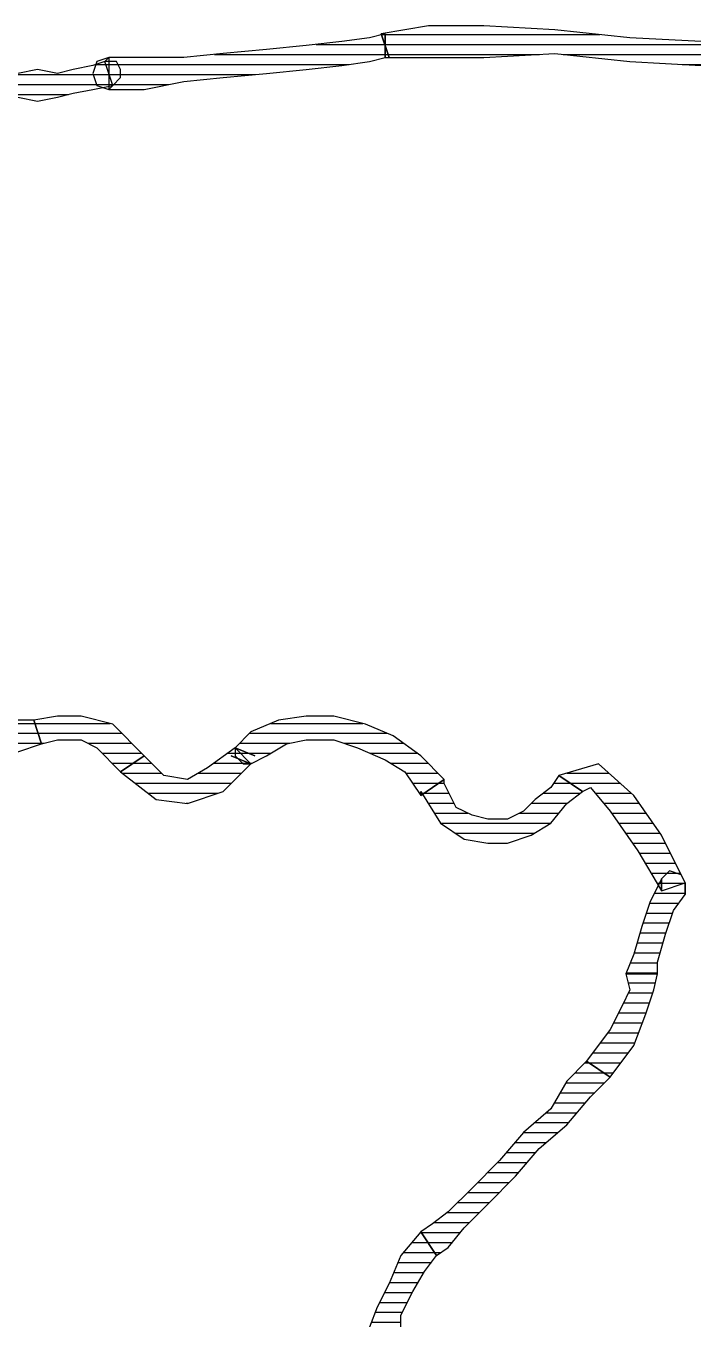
# Model space of a CAD drawing. Header units: millimetres. Extents: x 33350 to 35310, y -217097 to -211540.
# Drawn here: x 34448.57 to 34456.93, y -213965.12 to -213948.92 of the extents above; entities that cross this region are included whole.
import ezdxf

# ---------------------------------------------------------------- set-up
doc = ezdxf.new("R2010")
doc.units = ezdxf.units.MM
doc.header["$LTSCALE"] = 60
doc.header["$MEASUREMENT"] = 0
pattern_1 = [(360, (-5108.51305, -673.59423), (1e-16, 0.125), [25])]

# ---------------------------------------------------------------- blocks, each defined once
blk = doc.blocks.new('by')
at = {"ltscale": 30}
h = blk.add_hatch(dxfattribs=at)
h.set_pattern_fill('DC_LINES', color=256, scale=0.1, style=0)
h.set_pattern_definition(pattern_1)
edge = h.paths.add_edge_path(flags=0)
edge.add_line((6399.023, 2211.196), (6398.775, 2211.494))
edge.add_line((6398.775, 2211.494), (6398.627, 2211.842))
edge.add_line((6398.627, 2211.842), (6398.478, 2212.14))
edge.add_line((6398.478, 2212.14), (6398.38, 2212.388))
edge.add_line((6398.38, 2212.388), (6398.775, 2212.388))
edge.add_line((6398.775, 2212.388), (6398.775, 2212.239))
edge.add_line((6398.775, 2212.239), (6398.924, 2211.941))
edge.add_line((6398.924, 2211.941), (6399.072, 2211.693))
edge.add_line((6399.072, 2211.693), (6399.22, 2211.494))
h = blk.add_hatch(dxfattribs=at)
h.set_pattern_fill('DC_LINES', color=256, scale=0.1, style=0)
h.set_pattern_definition(pattern_1)
edge = h.paths.add_edge_path(flags=0)
edge.add_line((6401.1, 2209.06), (6400.853, 2209.308))
edge.add_line((6400.853, 2209.308), (6400.655, 2209.656))
edge.add_line((6400.655, 2209.656), (6400.309, 2209.954))
edge.add_line((6400.309, 2209.954), (6400.012, 2210.302))
edge.add_line((6400.012, 2210.302), (6399.666, 2210.649))
edge.add_line((6399.666, 2210.649), (6399.369, 2210.947))
edge.add_line((6399.369, 2210.947), (6399.171, 2211.096))
edge.add_line((6399.171, 2211.096), (6399.023, 2211.196))
edge.add_line((6399.023, 2211.196), (6399.22, 2211.494))
edge.add_line((6399.22, 2211.494), (6399.369, 2211.394))
edge.add_line((6399.369, 2211.394), (6399.567, 2211.146))
edge.add_line((6399.567, 2211.146), (6399.864, 2210.848))
edge.add_line((6399.864, 2210.848), (6400.21, 2210.5))
edge.add_line((6400.21, 2210.5), (6400.507, 2210.153))
edge.add_line((6400.507, 2210.153), (6400.853, 2209.855))
edge.add_line((6400.853, 2209.855), (6401.15, 2209.507))
edge.add_line((6401.15, 2209.507), (6401.397, 2209.259))
h = blk.add_hatch(dxfattribs=at)
h.set_pattern_fill('DC_LINES', color=256, scale=0.1, style=0)
h.set_pattern_definition(pattern_1)
edge = h.paths.add_edge_path(flags=0)
edge.add_line((6401.595, 2207.967), (6401.645, 2208.166))
edge.add_line((6401.645, 2208.166), (6401.546, 2208.364))
edge.add_line((6401.546, 2208.364), (6401.397, 2208.662))
edge.add_line((6401.397, 2208.662), (6401.1, 2209.06))
edge.add_line((6401.1, 2209.06), (6401.397, 2209.259))
edge.add_line((6401.397, 2209.259), (6401.694, 2208.861))
edge.add_line((6401.694, 2208.861), (6401.843, 2208.464))
edge.add_line((6401.843, 2208.464), (6401.942, 2208.166))
edge.add_line((6401.942, 2208.166), (6401.991, 2207.967))
h = blk.add_hatch(dxfattribs=at)
h.set_pattern_fill('DC_LINES', color=256, scale=0.1, style=0)
h.set_pattern_definition(pattern_1)
edge = h.paths.add_edge_path(flags=0)
edge.add_line((6402.041, 2206.924), (6402.041, 2206.775))
edge.add_line((6402.041, 2206.775), (6401.892, 2207.073))
edge.add_line((6401.892, 2207.073), (6401.794, 2207.371))
edge.add_line((6401.794, 2207.371), (6401.694, 2207.719))
edge.add_line((6401.694, 2207.719), (6401.595, 2207.967))
edge.add_line((6401.595, 2207.967), (6401.991, 2207.967))
edge.add_line((6401.991, 2207.967), (6401.991, 2207.818))
edge.add_line((6401.991, 2207.818), (6402.091, 2207.47))
edge.add_line((6402.091, 2207.47), (6402.189, 2207.172))
edge.add_line((6402.189, 2207.172), (6402.338, 2206.973))
edge.add_line((6402.338, 2206.973), (6402.338, 2206.824))
edge.add_line((6402.338, 2206.824), (6402.338, 2206.973))
edge.add_line((6402.338, 2206.973), (6402.338, 2206.824))
edge.add_line((6402.338, 2206.824), (6402.288, 2206.725))
edge.add_line((6402.288, 2206.725), (6402.139, 2206.675))
edge.add_line((6402.139, 2206.675), (6402.041, 2206.775))
h = blk.add_hatch(dxfattribs=at)
h.set_pattern_fill('DC_LINES', color=256, scale=0.1, style=0)
h.set_pattern_definition(pattern_1)
edge = h.paths.add_edge_path(flags=0)
edge.add_line((6402.041, 2206.924), (6402.041, 2206.775))
edge.add_line((6402.041, 2206.775), (6401.892, 2207.073))
edge.add_line((6401.892, 2207.073), (6401.794, 2207.371))
edge.add_line((6401.794, 2207.371), (6401.694, 2207.719))
edge.add_line((6401.694, 2207.719), (6401.595, 2207.967))
edge.add_line((6401.595, 2207.967), (6401.991, 2207.967))
edge.add_line((6401.991, 2207.967), (6401.991, 2207.818))
edge.add_line((6401.991, 2207.818), (6402.091, 2207.47))
edge.add_line((6402.091, 2207.47), (6402.189, 2207.172))
edge.add_line((6402.189, 2207.172), (6402.338, 2206.973))
edge.add_line((6402.338, 2206.973), (6402.338, 2206.824))
edge.add_line((6402.338, 2206.824), (6402.338, 2206.973))
edge.add_line((6402.338, 2206.973), (6402.338, 2206.824))
edge.add_line((6402.338, 2206.824), (6402.288, 2206.725))
edge.add_line((6402.288, 2206.725), (6402.139, 2206.675))
edge.add_line((6402.139, 2206.675), (6402.041, 2206.775))
h = blk.add_hatch(dxfattribs=at)
h.set_pattern_fill('DC_LINES', color=256, scale=0.1, style=0)
h.set_pattern_definition(pattern_1)
edge = h.paths.add_edge_path(flags=0)
edge.add_line((6401.051, 2205.682), (6401.15, 2205.632))
edge.add_line((6401.15, 2205.632), (6401.397, 2205.93))
edge.add_line((6401.397, 2205.93), (6401.744, 2206.427))
edge.add_line((6401.744, 2206.427), (6402.041, 2206.924))
edge.add_line((6402.041, 2206.924), (6402.338, 2206.824))
edge.add_line((6402.338, 2206.824), (6402.041, 2206.228))
edge.add_line((6402.041, 2206.228), (6401.694, 2205.732))
edge.add_line((6401.694, 2205.732), (6401.249, 2205.334))
edge.add_line((6401.249, 2205.334), (6400.755, 2205.483))
h = blk.add_hatch(dxfattribs=at)
h.set_pattern_fill('DC_LINES', color=256, scale=0.1, style=0)
h.set_pattern_definition(pattern_1)
edge = h.paths.add_edge_path(flags=0)
edge.add_line((6401.051, 2205.682), (6401.15, 2205.632))
edge.add_line((6401.15, 2205.632), (6401.397, 2205.93))
edge.add_line((6401.397, 2205.93), (6401.744, 2206.427))
edge.add_line((6401.744, 2206.427), (6402.041, 2206.924))
edge.add_line((6402.041, 2206.924), (6402.338, 2206.824))
edge.add_line((6402.338, 2206.824), (6402.041, 2206.228))
edge.add_line((6402.041, 2206.228), (6401.694, 2205.732))
edge.add_line((6401.694, 2205.732), (6401.249, 2205.334))
edge.add_line((6401.249, 2205.334), (6400.755, 2205.483))
h = blk.add_hatch(dxfattribs=at)
h.set_pattern_fill('DC_LINES', color=256, scale=0.1, style=0)
h.set_pattern_definition(pattern_1)
edge = h.paths.add_edge_path(flags=0)
edge.add_line((6399.023, 2205.732), (6399.023, 2205.682))
edge.add_line((6399.023, 2205.682), (6399.27, 2206.079))
edge.add_line((6399.27, 2206.079), (6399.567, 2206.278))
edge.add_line((6399.567, 2206.278), (6399.864, 2206.328))
edge.add_line((6399.864, 2206.328), (6400.111, 2206.328))
edge.add_line((6400.111, 2206.328), (6400.408, 2206.228))
edge.add_line((6400.408, 2206.228), (6400.655, 2206.079))
edge.add_line((6400.655, 2206.079), (6400.853, 2205.831))
edge.add_line((6400.853, 2205.831), (6401.051, 2205.682))
edge.add_line((6401.051, 2205.682), (6400.755, 2205.483))
edge.add_line((6400.755, 2205.483), (6400.655, 2205.632))
edge.add_line((6400.655, 2205.632), (6400.458, 2205.781))
edge.add_line((6400.458, 2205.781), (6400.309, 2205.93))
edge.add_line((6400.309, 2205.93), (6400.111, 2206.03))
edge.add_line((6400.111, 2206.03), (6399.864, 2206.03))
edge.add_line((6399.864, 2206.03), (6399.666, 2205.98))
edge.add_line((6399.666, 2205.98), (6399.468, 2205.881))
edge.add_line((6399.468, 2205.881), (6399.319, 2205.583))
edge.add_line((6399.319, 2205.583), (6399.319, 2205.533))
h = blk.add_hatch(dxfattribs=at)
h.set_pattern_fill('DC_LINES', color=256, scale=0.1, style=0)
h.set_pattern_definition(pattern_1)
edge = h.paths.add_edge_path(flags=0)
edge.add_line((6399.023, 2205.732), (6399.023, 2205.682))
edge.add_line((6399.023, 2205.682), (6399.27, 2206.079))
edge.add_line((6399.27, 2206.079), (6399.567, 2206.278))
edge.add_line((6399.567, 2206.278), (6399.864, 2206.328))
edge.add_line((6399.864, 2206.328), (6400.111, 2206.328))
edge.add_line((6400.111, 2206.328), (6400.408, 2206.228))
edge.add_line((6400.408, 2206.228), (6400.655, 2206.079))
edge.add_line((6400.655, 2206.079), (6400.853, 2205.831))
edge.add_line((6400.853, 2205.831), (6401.051, 2205.682))
edge.add_line((6401.051, 2205.682), (6400.755, 2205.483))
edge.add_line((6400.755, 2205.483), (6400.655, 2205.632))
edge.add_line((6400.655, 2205.632), (6400.458, 2205.781))
edge.add_line((6400.458, 2205.781), (6400.309, 2205.93))
edge.add_line((6400.309, 2205.93), (6400.111, 2206.03))
edge.add_line((6400.111, 2206.03), (6399.864, 2206.03))
edge.add_line((6399.864, 2206.03), (6399.666, 2205.98))
edge.add_line((6399.666, 2205.98), (6399.468, 2205.881))
edge.add_line((6399.468, 2205.881), (6399.319, 2205.583))
edge.add_line((6399.319, 2205.583), (6399.319, 2205.533))
h = blk.add_hatch(dxfattribs=at)
h.set_pattern_fill('DC_LINES', color=256, scale=0.1, style=0)
h.set_pattern_definition(pattern_1)
edge = h.paths.add_edge_path(flags=0)
edge.add_line((6395.262, 2205.434), (6395.708, 2205.781))
edge.add_line((6395.708, 2205.781), (6396.103, 2205.831))
edge.add_line((6396.103, 2205.831), (6396.549, 2205.682))
edge.add_line((6396.549, 2205.682), (6396.895, 2205.334))
edge.add_line((6396.895, 2205.334), (6396.697, 2205.136))
edge.add_line((6396.697, 2205.136), (6396.351, 2205.384))
edge.add_line((6396.351, 2205.384), (6396.103, 2205.533))
edge.add_line((6396.103, 2205.533), (6395.806, 2205.483))
edge.add_line((6395.806, 2205.483), (6395.559, 2205.235))
h = blk.add_hatch(dxfattribs=at)
h.set_pattern_fill('DC_LINES', color=256, scale=0.1, style=0)
h.set_pattern_definition(pattern_1)
edge = h.paths.add_edge_path(flags=0)
edge.add_line((6396.648, 2205.235), (6396.895, 2205.334))
edge.add_line((6396.895, 2205.334), (6397.093, 2205.235))
edge.add_line((6397.093, 2205.235), (6397.341, 2205.086))
edge.add_line((6397.341, 2205.086), (6397.588, 2205.036))
edge.add_line((6397.588, 2205.036), (6397.934, 2205.036))
edge.add_line((6397.934, 2205.036), (6398.231, 2205.136))
edge.add_line((6398.231, 2205.136), (6398.578, 2205.285))
edge.add_line((6398.578, 2205.285), (6398.825, 2205.434))
edge.add_line((6398.825, 2205.434), (6399.023, 2205.732))
edge.add_line((6399.023, 2205.732), (6399.319, 2205.533))
edge.add_line((6399.319, 2205.533), (6399.023, 2205.235))
edge.add_line((6399.023, 2205.235), (6398.676, 2204.986))
edge.add_line((6398.676, 2204.986), (6398.33, 2204.837))
edge.add_line((6398.33, 2204.837), (6397.934, 2204.738))
edge.add_line((6397.934, 2204.738), (6397.588, 2204.738))
edge.add_line((6397.588, 2204.738), (6397.242, 2204.788))
edge.add_line((6397.242, 2204.788), (6396.895, 2204.937))
edge.add_line((6396.895, 2204.937), (6396.697, 2205.136))
edge.add_line((6396.697, 2205.136), (6396.945, 2205.235))
edge.add_line((6396.945, 2205.235), (6396.697, 2205.136))
edge.add_line((6396.697, 2205.136), (6396.697, 2205.235))
edge.add_line((6396.697, 2205.235), (6396.747, 2205.285))
edge.add_line((6396.747, 2205.285), (6396.797, 2205.334))
edge.add_line((6396.797, 2205.334), (6396.895, 2205.334))
h = blk.add_hatch(dxfattribs=at)
h.set_pattern_fill('DC_LINES', color=256, scale=0.1, style=0)
h.set_pattern_definition(pattern_1)
edge = h.paths.add_edge_path(flags=0)
edge.add_line((6396.895, 2205.334), (6397.093, 2205.235))
edge.add_line((6397.093, 2205.235), (6397.341, 2205.086))
edge.add_line((6397.341, 2205.086), (6397.588, 2205.036))
edge.add_line((6397.588, 2205.036), (6397.934, 2205.036))
edge.add_line((6397.934, 2205.036), (6398.231, 2205.136))
edge.add_line((6398.231, 2205.136), (6398.578, 2205.285))
edge.add_line((6398.578, 2205.285), (6398.825, 2205.434))
edge.add_line((6398.825, 2205.434), (6399.023, 2205.732))
edge.add_line((6399.023, 2205.732), (6399.319, 2205.533))
edge.add_line((6399.319, 2205.533), (6399.023, 2205.235))
edge.add_line((6399.023, 2205.235), (6398.676, 2204.986))
edge.add_line((6398.676, 2204.986), (6398.33, 2204.837))
edge.add_line((6398.33, 2204.837), (6397.934, 2204.738))
edge.add_line((6397.934, 2204.738), (6397.588, 2204.738))
edge.add_line((6397.588, 2204.738), (6397.242, 2204.788))
edge.add_line((6397.242, 2204.788), (6396.895, 2204.937))
edge.add_line((6396.895, 2204.937), (6396.697, 2205.136))
h = blk.add_hatch(dxfattribs=at)
h.set_pattern_fill('DC_LINES', color=256, scale=0.1, style=0)
h.set_pattern_definition(pattern_1)
edge = h.paths.add_edge_path(flags=0)
edge.add_line((6394.273, 2205.086), (6394.471, 2205.036))
edge.add_line((6394.471, 2205.036), (6394.767, 2205.036))
edge.add_line((6394.767, 2205.036), (6394.966, 2205.136))
edge.add_line((6394.966, 2205.136), (6395.262, 2205.434))
edge.add_line((6395.262, 2205.434), (6395.559, 2205.235))
edge.add_line((6395.559, 2205.235), (6395.164, 2204.837))
edge.add_line((6395.164, 2204.837), (6394.767, 2204.738))
edge.add_line((6394.767, 2204.738), (6394.471, 2204.738))
edge.add_line((6394.471, 2204.738), (6394.175, 2204.788))
h = blk.add_hatch(dxfattribs=at)
h.set_pattern_fill('DC_LINES', color=256, scale=0.1, style=0)
h.set_pattern_definition(pattern_1)
edge = h.paths.add_edge_path(flags=0)
edge.add_line((6392.789, 2204.887), (6393.234, 2204.986))
edge.add_line((6393.234, 2204.986), (6393.63, 2205.086))
edge.add_line((6393.63, 2205.086), (6393.976, 2205.185))
edge.add_line((6393.976, 2205.185), (6394.273, 2205.086))
edge.add_line((6394.273, 2205.086), (6394.175, 2204.788))
edge.add_line((6394.175, 2204.788), (6393.976, 2204.788))
edge.add_line((6393.976, 2204.788), (6393.63, 2204.788))
edge.add_line((6393.63, 2204.788), (6393.234, 2204.688))
edge.add_line((6393.234, 2204.688), (6392.887, 2204.589))
h = blk.add_hatch(dxfattribs=at)
h.set_pattern_fill('DC_LINES', color=256, scale=0.1, style=0)
h.set_pattern_definition(pattern_1)
edge = h.paths.add_edge_path(flags=0)
edge.add_line((6393.531, 2196.641), (6393.284, 2196.79))
edge.add_line((6393.284, 2196.79), (6393.481, 2196.89))
edge.add_line((6393.481, 2196.89), (6393.729, 2196.939))
edge.add_line((6393.729, 2196.939), (6393.976, 2196.989))
edge.add_line((6393.976, 2196.989), (6394.223, 2197.039))
edge.add_line((6394.223, 2197.039), (6394.471, 2196.989))
edge.add_line((6394.471, 2196.989), (6394.669, 2196.939))
edge.add_line((6394.669, 2196.939), (6394.916, 2196.89))
edge.add_line((6394.916, 2196.89), (6395.164, 2196.84))
edge.add_line((6395.164, 2196.84), (6395.064, 2196.542))
edge.add_line((6395.064, 2196.542), (6394.916, 2196.592))
edge.add_line((6394.916, 2196.592), (6394.669, 2196.641))
edge.add_line((6394.669, 2196.641), (6394.471, 2196.691))
edge.add_line((6394.471, 2196.691), (6394.223, 2196.641))
edge.add_line((6394.223, 2196.641), (6393.976, 2196.691))
edge.add_line((6393.976, 2196.691), (6393.729, 2196.641))
edge.add_line((6393.729, 2196.641), (6393.581, 2196.592))
edge.add_line((6393.581, 2196.592), (6393.383, 2196.492))
edge.add_line((6393.383, 2196.492), (6393.135, 2196.641))
edge.add_line((6393.135, 2196.641), (6393.383, 2196.492))
edge.add_line((6393.383, 2196.492), (6393.234, 2196.492))
edge.add_line((6393.234, 2196.492), (6393.184, 2196.592))
edge.add_line((6393.184, 2196.592), (6393.184, 2196.691))
edge.add_line((6393.184, 2196.691), (6393.284, 2196.79))
h = blk.add_hatch(dxfattribs=at)
h.set_pattern_fill('DC_LINES', color=256, scale=0.1, style=0)
h.set_pattern_definition(pattern_1)
edge = h.paths.add_edge_path(flags=0)
edge.add_line((6395.114, 2196.492), (6395.064, 2196.542))
edge.add_line((6395.064, 2196.542), (6394.916, 2196.592))
edge.add_line((6394.916, 2196.592), (6394.669, 2196.641))
edge.add_line((6394.669, 2196.641), (6394.471, 2196.691))
edge.add_line((6394.471, 2196.691), (6394.223, 2196.641))
edge.add_line((6394.223, 2196.641), (6393.976, 2196.691))
edge.add_line((6393.976, 2196.691), (6393.729, 2196.641))
edge.add_line((6393.729, 2196.641), (6393.581, 2196.592))
edge.add_line((6393.581, 2196.592), (6393.383, 2196.492))
edge.add_line((6393.383, 2196.492), (6393.284, 2196.79))
edge.add_line((6393.284, 2196.79), (6393.481, 2196.89))
edge.add_line((6393.481, 2196.89), (6393.729, 2196.939))
edge.add_line((6393.729, 2196.939), (6393.976, 2196.989))
edge.add_line((6393.976, 2196.989), (6394.223, 2197.039))
edge.add_line((6394.223, 2197.039), (6394.471, 2196.989))
edge.add_line((6394.471, 2196.989), (6394.669, 2196.939))
edge.add_line((6394.669, 2196.939), (6394.916, 2196.89))
edge.add_line((6394.916, 2196.89), (6395.164, 2196.84))
edge.add_line((6395.164, 2196.84), (6395.114, 2196.89))
edge.add_line((6395.114, 2196.89), (6395.164, 2196.84))
edge.add_line((6395.164, 2196.84), (6395.262, 2196.741))
edge.add_line((6395.262, 2196.741), (6395.262, 2196.641))
edge.add_line((6395.262, 2196.641), (6395.213, 2196.542))
edge.add_line((6395.213, 2196.542), (6395.064, 2196.542))
h = blk.add_hatch(dxfattribs=at)
h.set_pattern_fill('DC_LINES', color=256, scale=0.1, style=0)
h.set_pattern_definition(pattern_1)
edge = h.paths.add_edge_path(flags=0)
edge.add_line((6395.164, 2196.84), (6395.114, 2196.89))
edge.add_line((6395.114, 2196.89), (6395.559, 2196.89))
edge.add_line((6395.559, 2196.89), (6396.054, 2196.79))
edge.add_line((6396.054, 2196.79), (6396.549, 2196.741))
edge.add_line((6396.549, 2196.741), (6397.093, 2196.691))
edge.add_line((6397.093, 2196.691), (6397.588, 2196.641))
edge.add_line((6397.588, 2196.641), (6398.033, 2196.592))
edge.add_line((6398.033, 2196.592), (6398.38, 2196.542))
edge.add_line((6398.38, 2196.542), (6398.578, 2196.492))
edge.add_line((6398.578, 2196.492), (6398.578, 2196.194))
edge.add_line((6398.578, 2196.194), (6398.38, 2196.244))
edge.add_line((6398.38, 2196.244), (6398.033, 2196.293))
edge.add_line((6398.033, 2196.293), (6397.588, 2196.343))
edge.add_line((6397.588, 2196.343), (6397.093, 2196.393))
edge.add_line((6397.093, 2196.393), (6396.549, 2196.443))
edge.add_line((6396.549, 2196.443), (6396.054, 2196.492))
edge.add_line((6396.054, 2196.492), (6395.559, 2196.492))
edge.add_line((6395.559, 2196.492), (6395.114, 2196.492))
edge.add_line((6395.114, 2196.492), (6395.064, 2196.542))
edge.add_line((6395.064, 2196.542), (6395.114, 2196.492))
edge.add_line((6395.114, 2196.492), (6394.966, 2196.542))
edge.add_line((6394.966, 2196.542), (6394.916, 2196.691))
edge.add_line((6394.916, 2196.691), (6394.966, 2196.84))
edge.add_line((6394.966, 2196.84), (6395.114, 2196.89))
h = blk.add_hatch(dxfattribs=at)
h.set_pattern_fill('DC_LINES', color=256, scale=0.1, style=0)
h.set_pattern_definition(pattern_1)
edge = h.paths.add_edge_path(flags=0)
edge.add_line((6398.528, 2196.194), (6398.578, 2196.194))
edge.add_line((6398.578, 2196.194), (6398.38, 2196.244))
edge.add_line((6398.38, 2196.244), (6398.033, 2196.293))
edge.add_line((6398.033, 2196.293), (6397.588, 2196.343))
edge.add_line((6397.588, 2196.343), (6397.093, 2196.393))
edge.add_line((6397.093, 2196.393), (6396.549, 2196.443))
edge.add_line((6396.549, 2196.443), (6396.054, 2196.492))
edge.add_line((6396.054, 2196.492), (6395.559, 2196.492))
edge.add_line((6395.559, 2196.492), (6395.114, 2196.492))
edge.add_line((6395.114, 2196.492), (6395.114, 2196.89))
edge.add_line((6395.114, 2196.89), (6395.559, 2196.89))
edge.add_line((6395.559, 2196.89), (6396.054, 2196.79))
edge.add_line((6396.054, 2196.79), (6396.549, 2196.741))
edge.add_line((6396.549, 2196.741), (6397.093, 2196.691))
edge.add_line((6397.093, 2196.691), (6397.588, 2196.641))
edge.add_line((6397.588, 2196.641), (6398.033, 2196.592))
edge.add_line((6398.033, 2196.592), (6398.38, 2196.542))
edge.add_line((6398.38, 2196.542), (6398.578, 2196.492))
edge.add_line((6398.578, 2196.492), (6398.627, 2196.492))
h = blk.add_hatch(dxfattribs=at)
h.set_pattern_fill('DC_LINES', color=256, scale=0.1, style=0)
h.set_pattern_definition(pattern_1)
edge = h.paths.add_edge_path(flags=0)
edge.add_line((6398.578, 2196.492), (6398.627, 2196.492))
edge.add_line((6398.627, 2196.492), (6399.122, 2196.492))
edge.add_line((6399.122, 2196.492), (6399.814, 2196.492))
edge.add_line((6399.814, 2196.492), (6400.705, 2196.443))
edge.add_line((6400.705, 2196.443), (6401.645, 2196.542))
edge.add_line((6401.645, 2196.542), (6402.535, 2196.592))
edge.add_line((6402.535, 2196.592), (6403.277, 2196.691))
edge.add_line((6403.277, 2196.691), (6403.871, 2196.741))
edge.add_line((6403.871, 2196.741), (6404.267, 2196.691))
edge.add_line((6404.267, 2196.691), (6404.168, 2196.393))
edge.add_line((6404.168, 2196.393), (6403.871, 2196.343))
edge.add_line((6403.871, 2196.343), (6403.277, 2196.393))
edge.add_line((6403.277, 2196.393), (6402.535, 2196.293))
edge.add_line((6402.535, 2196.293), (6401.645, 2196.244))
edge.add_line((6401.645, 2196.244), (6400.705, 2196.144))
edge.add_line((6400.705, 2196.144), (6399.814, 2196.095))
edge.add_line((6399.814, 2196.095), (6399.122, 2196.095))
edge.add_line((6399.122, 2196.095), (6398.528, 2196.194))
edge.add_line((6398.528, 2196.194), (6398.578, 2196.194))
h = blk.add_hatch(dxfattribs=at)
h.set_pattern_fill('DC_LINES', color=256, scale=0.1, style=0)
h.set_pattern_definition(pattern_1)
edge = h.paths.add_edge_path(flags=0)
edge.add_line((6404.168, 2196.393), (6403.871, 2196.343))
edge.add_line((6403.871, 2196.343), (6403.277, 2196.393))
edge.add_line((6403.277, 2196.393), (6402.535, 2196.293))
edge.add_line((6402.535, 2196.293), (6401.645, 2196.244))
edge.add_line((6401.645, 2196.244), (6400.705, 2196.144))
edge.add_line((6400.705, 2196.144), (6399.814, 2196.095))
edge.add_line((6399.814, 2196.095), (6399.122, 2196.095))
edge.add_line((6399.122, 2196.095), (6398.528, 2196.194))
edge.add_line((6398.528, 2196.194), (6398.627, 2196.492))
edge.add_line((6398.627, 2196.492), (6399.122, 2196.492))
edge.add_line((6399.122, 2196.492), (6399.814, 2196.492))
edge.add_line((6399.814, 2196.492), (6400.705, 2196.443))
edge.add_line((6400.705, 2196.443), (6401.645, 2196.542))
edge.add_line((6401.645, 2196.542), (6402.535, 2196.592))
edge.add_line((6402.535, 2196.592), (6403.277, 2196.691))
edge.add_line((6403.277, 2196.691), (6403.871, 2196.741))
edge.add_line((6403.871, 2196.741), (6404.267, 2196.691))
for p, q in [((6398.478, 2212.14, -4.505), (6398.38, 2212.388, -4.505)), ((6398.775, 2212.388, -4.505), (6398.775, 2212.239, -4.505)), ((6398.775, 2212.239, -4.505), (6398.924, 2211.941, -4.505)), ((6398.627, 2211.842, -4.505), (6398.478, 2212.14, -4.505)), ((6398.924, 2211.941, -4.505), (6399.072, 2211.693, -4.505)), ((6398.775, 2211.494, -4.505), (6398.627, 2211.842, -4.505)), ((6399.072, 2211.693, -4.505), (6399.22, 2211.494, -4.505)), ((6399.023, 2211.196, -4.505), (6398.775, 2211.494, -4.505)), ((6399.023, 2211.196, -4.505), (6399.22, 2211.494, -4.505)), ((6399.22, 2211.494, -4.505), (6399.023, 2211.196, -4.505)), ((6399.22, 2211.494, -4.505), (6399.369, 2211.394, -4.505)), ((6399.22, 2211.494, -4.505), (6399.22, 2211.494, -4.505)), ((6399.369, 2211.394, -4.505), (6399.567, 2211.146, -4.505)), ((6399.171, 2211.096, -4.505), (6399.023, 2211.196, -4.505)), ((6399.023, 2211.196, -4.505), (6399.023, 2211.196, -4.505)), ((6399.023, 2211.196, -4.505), (6399.023, 2211.196, -4.505)), ((6399.567, 2211.146, -4.505), (6399.864, 2210.848, -4.505)), ((6399.369, 2210.947, -4.505), (6399.171, 2211.096, -4.505)), ((6399.666, 2210.649, -4.505), (6399.369, 2210.947, -4.505)), ((6399.864, 2210.848, -4.505), (6400.21, 2210.5, -4.505)), ((6400.012, 2210.302, -4.505), (6399.666, 2210.649, -4.505)), ((6400.21, 2210.5, -4.505), (6400.507, 2210.153, -4.505)), ((6400.309, 2209.954, -4.505), (6400.012, 2210.302, -4.505)), ((6400.507, 2210.153, -4.505), (6400.853, 2209.855, -4.505)), ((6400.655, 2209.656, -4.505), (6400.309, 2209.954, -4.505)), ((6400.853, 2209.855, -4.505), (6401.15, 2209.507, -4.505)), ((6400.853, 2209.308, -4.505), (6400.655, 2209.656, -4.505)), ((6401.15, 2209.507, -4.505), (6401.397, 2209.259, -4.505)), ((6401.1, 2209.06, -4.505), (6400.853, 2209.308, -4.505)), ((6401.1, 2209.06, -4.505), (6401.397, 2209.259, -4.505)), ((6401.397, 2209.259, -4.505), (6401.1, 2209.06, -4.505)), ((6401.397, 2209.259, -4.505), (6401.694, 2208.861, -4.505)), ((6401.397, 2209.259, -4.505), (6401.397, 2209.259, -4.505)), ((6401.397, 2208.662, -4.505), (6401.1, 2209.06, -4.505)), ((6401.1, 2209.06, -4.505), (6401.1, 2209.06, -4.505)), ((6401.1, 2209.06, -4.505), (6401.1, 2209.06, -4.505)), ((6401.694, 2208.861, -4.505), (6401.843, 2208.464, -4.505)), ((6401.546, 2208.364, -4.505), (6401.397, 2208.662, -4.505)), ((6401.645, 2208.166, -4.505), (6401.546, 2208.364, -4.505)), ((6401.843, 2208.464, -4.505), (6401.942, 2208.166, -4.505)), ((6401.595, 2207.967, -4.505), (6401.645, 2208.166, -4.505)), ((6401.942, 2208.166, -4.505), (6401.991, 2207.967, -4.505)), ((6401.595, 2207.967, -4.505), (6401.595, 2207.967, -4.505)), ((6401.991, 2207.967, -4.505), (6401.595, 2207.967, -4.505)), ((6401.595, 2207.967, -4.505), (6401.595, 2207.967, -4.505)), ((6401.694, 2207.719, -4.505), (6401.595, 2207.967, -4.505)), ((6401.595, 2207.967, -4.505), (6401.991, 2207.967, -4.505)), ((6401.694, 2207.719, -4.505), (6401.595, 2207.967, -4.505)), ((6401.595, 2207.967, -4.505), (6401.991, 2207.967, -4.505)), ((6401.991, 2207.967, -4.505), (6401.991, 2207.967, -4.505)), ((6401.991, 2207.967, -4.505), (6401.991, 2207.818, -4.505)), ((6401.991, 2207.967, -4.505), (6401.991, 2207.818, -4.505)), ((6401.794, 2207.371, -4.505), (6401.694, 2207.719, -4.505)), ((6401.794, 2207.371, -4.505), (6401.694, 2207.719, -4.505)), ((6401.991, 2207.818, -4.505), (6402.091, 2207.47, -4.505)), ((6401.991, 2207.818, -4.505), (6402.091, 2207.47, -4.505)), ((6402.091, 2207.47, -4.505), (6402.189, 2207.172, -4.505)), ((6402.091, 2207.47, -4.505), (6402.189, 2207.172, -4.505)), ((6401.892, 2207.073, -4.505), (6401.794, 2207.371, -4.505)), ((6401.892, 2207.073, -4.505), (6401.794, 2207.371, -4.505)), ((6402.041, 2206.775, -4.505), (6401.892, 2207.073, -4.505)), ((6402.041, 2206.775, -4.505), (6401.892, 2207.073, -4.505)), ((6402.189, 2207.172, -4.505), (6402.338, 2206.973, -4.505)), ((6402.189, 2207.172, -4.505), (6402.338, 2206.973, -4.505)), ((6401.744, 2206.427, -4.505), (6402.041, 2206.924, -4.505)), ((6401.744, 2206.427, -4.505), (6402.041, 2206.924, -4.505)), ((6402.041, 2206.924, -4.505), (6402.338, 2206.824, -4.505)), ((6402.041, 2206.924, -4.505), (6402.338, 2206.824, -4.505)), ((6402.041, 2206.924, -4.505), (6402.041, 2206.775, -4.505)), ((6402.041, 2206.775, -4.505), (6402.041, 2206.924, -4.505)), ((6402.041, 2206.924, -4.505), (6402.041, 2206.924, -4.505)), ((6402.041, 2206.924, -4.505), (6402.041, 2206.775, -4.505)), ((6402.041, 2206.775, -4.505), (6402.041, 2206.924, -4.505)), ((6402.041, 2206.924, -4.505), (6402.041, 2206.924, -4.505)), ((6402.338, 2206.973, -4.505), (6402.338, 2206.824, -4.505)), ((6402.338, 2206.824, -4.505), (6402.338, 2206.973, -4.505)), ((6402.338, 2206.973, -4.505), (6402.338, 2206.824, -4.505)), ((6402.338, 2206.973, -4.505), (6402.338, 2206.824, -4.505)), ((6402.338, 2206.824, -4.505), (6402.338, 2206.973, -4.505)), ((6402.338, 2206.973, -4.505), (6402.338, 2206.824, -4.505)), ((6402.338, 2206.824, -4.505), (6402.041, 2206.228, -4.505)), ((6402.338, 2206.824, -4.505), (6402.041, 2206.228, -4.505)), ((6402.139, 2206.675, -4.505), (6402.041, 2206.775, -4.505)), ((6402.139, 2206.675, -4.505), (6402.041, 2206.775, -4.505)), ((6402.338, 2206.824, -4.505), (6402.288, 2206.725, -4.505)), ((6402.338, 2206.824, -4.505), (6402.288, 2206.725, -4.505)), ((6402.288, 2206.725, -4.505), (6402.139, 2206.675, -4.505)), ((6402.288, 2206.725, -4.505), (6402.139, 2206.675, -4.505)), ((6401.397, 2205.93, -4.505), (6401.744, 2206.427, -4.505)), ((6401.397, 2205.93, -4.505), (6401.744, 2206.427, -4.505)), ((6399.27, 2206.079, -4.505), (6399.567, 2206.278, -4.505)), ((6399.27, 2206.079, -4.505), (6399.567, 2206.278, -4.505)), ((6399.567, 2206.278, -4.505), (6399.864, 2206.328, -4.505)), ((6399.567, 2206.278, -4.505), (6399.864, 2206.328, -4.505)), ((6399.864, 2206.328, -4.505), (6400.111, 2206.328, -4.505)), ((6399.864, 2206.328, -4.505), (6400.111, 2206.328, -4.505)), ((6400.111, 2206.328, -4.505), (6400.408, 2206.228, -4.505)), ((6400.111, 2206.328, -4.505), (6400.408, 2206.228, -4.505)), ((6400.408, 2206.228, -4.505), (6400.655, 2206.079, -4.505)), ((6400.408, 2206.228, -4.505), (6400.655, 2206.079, -4.505)), ((6402.041, 2206.228, -4.505), (6401.694, 2205.732, -4.505)), ((6402.041, 2206.228, -4.505), (6401.694, 2205.732, -4.505)), ((6399.023, 2205.682, -4.505), (6399.27, 2206.079, -4.505)), ((6399.023, 2205.682, -4.505), (6399.27, 2206.079, -4.505)), ((6399.666, 2205.98, -4.505), (6399.468, 2205.881, -4.505)), ((6399.666, 2205.98, -4.505), (6399.468, 2205.881, -4.505)), ((6399.864, 2206.03, -4.505), (6399.666, 2205.98, -4.505)), ((6399.864, 2206.03, -4.505), (6399.666, 2205.98, -4.505)), ((6400.111, 2206.03, -4.505), (6399.864, 2206.03, -4.505)), ((6400.111, 2206.03, -4.505), (6399.864, 2206.03, -4.505)), ((6400.309, 2205.93, -4.505), (6400.111, 2206.03, -4.505)), ((6400.309, 2205.93, -4.505), (6400.111, 2206.03, -4.505)), ((6400.458, 2205.781, -4.505), (6400.309, 2205.93, -4.505)), ((6400.458, 2205.781, -4.505), (6400.309, 2205.93, -4.505)), ((6400.655, 2206.079, -4.505), (6400.853, 2205.831, -4.505)), ((6400.655, 2206.079, -4.505), (6400.853, 2205.831, -4.505)), ((6401.15, 2205.632, -4.505), (6401.397, 2205.93, -4.505)), ((6401.15, 2205.632, -4.505), (6401.397, 2205.93, -4.505)), ((6395.262, 2205.434, -4.505), (6395.708, 2205.781, -4.505)), ((6395.708, 2205.781, -4.505), (6396.103, 2205.831, -4.505)), ((6396.103, 2205.831, -4.505), (6396.549, 2205.682, -4.505)), ((6399.468, 2205.881, -4.505), (6399.319, 2205.583, -4.505)), ((6399.468, 2205.881, -4.505), (6399.319, 2205.583, -4.505)), ((6400.655, 2205.632, -4.505), (6400.458, 2205.781, -4.505)), ((6400.655, 2205.632, -4.505), (6400.458, 2205.781, -4.505)), ((6400.853, 2205.831, -4.505), (6401.051, 2205.682, -4.505)), ((6400.853, 2205.831, -4.505), (6401.051, 2205.682, -4.505)), ((6396.549, 2205.682, -4.505), (6396.895, 2205.334, -4.505)), ((6398.825, 2205.434, -4.505), (6399.023, 2205.732, -4.505)), ((6398.825, 2205.434, -4.505), (6399.023, 2205.732, -4.505)), ((6399.023, 2205.732, -4.505), (6399.023, 2205.682, -4.505)), ((6399.319, 2205.533, -4.505), (6399.023, 2205.732, -4.505)), ((6399.023, 2205.732, -4.505), (6399.023, 2205.732, -4.505)), ((6399.023, 2205.732, -4.505), (6399.023, 2205.682, -4.505)), ((6399.319, 2205.533, -4.505), (6399.023, 2205.732, -4.505)), ((6399.023, 2205.732, -4.505), (6399.023, 2205.732, -4.505)), ((6399.023, 2205.732, -4.505), (6399.319, 2205.533, -4.505)), ((6399.023, 2205.732, -4.505), (6399.319, 2205.533, -4.505)), ((6400.755, 2205.483, -4.505), (6400.655, 2205.632, -4.505)), ((6400.755, 2205.483, -4.505), (6400.655, 2205.632, -4.505)), ((6400.755, 2205.483, -4.505), (6401.051, 2205.682, -4.505)), ((6401.051, 2205.682, -4.505), (6400.755, 2205.483, -4.505)), ((6401.051, 2205.682, -4.505), (6400.755, 2205.483, -4.505)), ((6400.755, 2205.483, -4.505), (6401.051, 2205.682, -4.505)), ((6401.051, 2205.682, -4.505), (6401.051, 2205.682, -4.505)), ((6401.051, 2205.682, -4.505), (6401.15, 2205.632, -4.505)), ((6401.051, 2205.682, -4.505), (6401.051, 2205.682, -4.505)), ((6401.051, 2205.682, -4.505), (6401.051, 2205.682, -4.505)), ((6401.051, 2205.682, -4.505), (6401.15, 2205.632, -4.505)), ((6401.051, 2205.682, -4.505), (6401.051, 2205.682, -4.505)), ((6401.694, 2205.732, -4.505), (6401.249, 2205.334, -4.505)), ((6401.694, 2205.732, -4.505), (6401.249, 2205.334, -4.505)), ((6394.966, 2205.136, -4.505), (6395.262, 2205.434, -4.505)), ((6395.262, 2205.434, -4.505), (6395.559, 2205.235, -4.505)), ((6395.262, 2205.434, -4.505), (6395.262, 2205.434, -4.505)), ((6395.559, 2205.235, -4.505), (6395.262, 2205.434, -4.505)), ((6395.262, 2205.434, -4.505), (6395.262, 2205.434, -4.505)), ((6395.806, 2205.483, -4.505), (6395.559, 2205.235, -4.505)), ((6396.103, 2205.533, -4.505), (6395.806, 2205.483, -4.505)), ((6396.351, 2205.384, -4.505), (6396.103, 2205.533, -4.505)), ((6398.578, 2205.285, -4.505), (6398.825, 2205.434, -4.505)), ((6398.578, 2205.285, -4.505), (6398.825, 2205.434, -4.505)), ((6399.319, 2205.533, -4.505), (6399.023, 2205.235, -4.505)), ((6399.319, 2205.533, -4.505), (6399.023, 2205.235, -4.505)), ((6399.319, 2205.583, -4.505), (6399.319, 2205.533, -4.505)), ((6399.319, 2205.583, -4.505), (6399.319, 2205.533, -4.505)), ((6401.249, 2205.334, -4.505), (6400.755, 2205.483, -4.505)), ((6400.755, 2205.483, -4.505), (6400.755, 2205.483, -4.505)), ((6401.249, 2205.334, -4.505), (6400.755, 2205.483, -4.505)), ((6400.755, 2205.483, -4.505), (6400.755, 2205.483, -4.505)), ((6396.697, 2205.136, -4.505), (6396.351, 2205.384, -4.505)), ((6396.648, 2205.235, -4.505), (6396.895, 2205.334, -4.505)), ((6396.895, 2205.334, -4.505), (6396.648, 2205.235, -4.505)), ((6396.697, 2205.136, -4.505), (6396.895, 2205.334, -4.505)), ((6396.895, 2205.334, -4.505), (6396.697, 2205.136, -4.505)), ((6396.697, 2205.235, -4.505), (6396.747, 2205.285, -4.505)), ((6396.747, 2205.285, -4.505), (6396.797, 2205.334, -4.505)), ((6396.797, 2205.334, -4.505), (6396.895, 2205.334, -4.505)), ((6396.895, 2205.334, -4.505), (6396.895, 2205.334, -4.505)), ((6396.895, 2205.334, -4.505), (6397.093, 2205.235, -4.505)), ((6396.895, 2205.334, -4.505), (6396.895, 2205.334, -4.505)), ((6396.895, 2205.334, -4.505), (6397.093, 2205.235, -4.505)), ((6398.231, 2205.136, -4.505), (6398.578, 2205.285, -4.505)), ((6398.231, 2205.136, -4.505), (6398.578, 2205.285, -4.505)), ((6393.976, 2205.185, -4.505), (6394.273, 2205.086, -4.505)), ((6394.767, 2205.036, -4.505), (6394.966, 2205.136, -4.505)), ((6395.559, 2205.235, -4.505), (6395.164, 2204.837, -4.505)), ((6395.559, 2205.235, -4.505), (6395.559, 2205.235, -4.505)), ((6396.648, 2205.235, -4.505), (6396.648, 2205.235, -4.505)), ((6396.697, 2205.136, -4.505), (6396.945, 2205.235, -4.505)), ((6396.945, 2205.235, -4.505), (6396.697, 2205.136, -4.505)), ((6396.697, 2205.136, -4.505), (6396.697, 2205.235, -4.505)), ((6396.895, 2204.937, -4.505), (6396.697, 2205.136, -4.505)), ((6396.697, 2205.136, -4.505), (6396.697, 2205.136, -4.505)), ((6396.895, 2204.937, -4.505), (6396.697, 2205.136, -4.505)), ((6397.093, 2205.235, -4.505), (6397.341, 2205.086, -4.505)), ((6397.093, 2205.235, -4.505), (6397.341, 2205.086, -4.505)), ((6397.934, 2205.036, -4.505), (6398.231, 2205.136, -4.505)), ((6397.934, 2205.036, -4.505), (6398.231, 2205.136, -4.505)), ((6399.023, 2205.235, -4.505), (6398.676, 2204.986, -4.505)), ((6399.023, 2205.235, -4.505), (6398.676, 2204.986, -4.505)), ((6394.175, 2204.788, -4.505), (6394.273, 2205.086, -4.505)), ((6394.273, 2205.086, -4.505), (6394.175, 2204.788, -4.505)), ((6394.273, 2205.086, -4.505), (6394.273, 2205.086, -4.505)), ((6394.273, 2205.086, -4.505), (6394.471, 2205.036, -4.505)), ((6394.273, 2205.086, -4.505), (6394.273, 2205.086, -4.505)), ((6394.471, 2205.036, -4.505), (6394.767, 2205.036, -4.505)), ((6397.341, 2205.086, -4.505), (6397.588, 2205.036, -4.505)), ((6397.341, 2205.086, -4.505), (6397.588, 2205.036, -4.505)), ((6397.588, 2205.036, -4.505), (6397.934, 2205.036, -4.505)), ((6397.588, 2205.036, -4.505), (6397.934, 2205.036, -4.505)), ((6398.676, 2204.986, -4.505), (6398.33, 2204.837, -4.505)), ((6398.676, 2204.986, -4.505), (6398.33, 2204.837, -4.505)), ((6394.175, 2204.788, -4.505), (6393.976, 2204.788, -4.505)), ((6394.471, 2204.738, -4.505), (6394.175, 2204.788, -4.505)), ((6394.175, 2204.788, -4.505), (6394.175, 2204.788, -4.505)), ((6395.164, 2204.837, -4.505), (6394.767, 2204.738, -4.505)), ((6397.242, 2204.788, -4.505), (6396.895, 2204.937, -4.505)), ((6397.242, 2204.788, -4.505), (6396.895, 2204.937, -4.505)), ((6397.588, 2204.738, -4.505), (6397.242, 2204.788, -4.505)), ((6397.588, 2204.738, -4.505), (6397.242, 2204.788, -4.505)), ((6398.33, 2204.837, -4.505), (6397.934, 2204.738, -4.505)), ((6398.33, 2204.837, -4.505), (6397.934, 2204.738, -4.505)), ((6394.767, 2204.738, -4.505), (6394.471, 2204.738, -4.505)), ((6397.934, 2204.738, -4.505), (6397.588, 2204.738, -4.505)), ((6397.934, 2204.738, -4.505), (6397.588, 2204.738, -4.505)), ((6393.976, 2196.989, -4.505), (6394.223, 2197.039, -4.505)), ((6393.976, 2196.989, -4.505), (6394.223, 2197.039, -4.505)), ((6394.223, 2197.039, -4.505), (6394.471, 2196.989, -4.505)), ((6394.223, 2197.039, -4.505), (6394.471, 2196.989, -4.505)), ((6394.471, 2196.989, -4.505), (6394.669, 2196.939, -4.505)), ((6394.471, 2196.989, -4.505), (6394.669, 2196.939, -4.505)), ((6394.669, 2196.939, -4.505), (6394.916, 2196.89, -4.505)), ((6394.669, 2196.939, -4.505), (6394.916, 2196.89, -4.505)), ((6394.916, 2196.89, -4.505), (6395.164, 2196.84, -4.505)), ((6394.916, 2196.89, -4.505), (6395.164, 2196.84, -4.505)), ((6394.966, 2196.84, -4.505), (6395.114, 2196.89, -4.505)), ((6395.164, 2196.84, -4.505), (6395.114, 2196.89, -4.505)), ((6395.114, 2196.89, -4.505), (6395.164, 2196.84, -4.505)), ((6395.114, 2196.492, -4.505), (6395.114, 2196.89, -4.505)), ((6395.114, 2196.89, -4.505), (6395.559, 2196.89, -4.505)), ((6395.164, 2196.84, -4.505), (6395.114, 2196.89, -4.505)), ((6395.114, 2196.89, -4.505), (6395.559, 2196.89, -4.505)), ((6395.114, 2196.89, -4.505), (6395.164, 2196.84, -4.505)), ((6395.559, 2196.89, -4.505), (6396.054, 2196.79, -4.505)), ((6395.559, 2196.89, -4.505), (6396.054, 2196.79, -4.505)), ((6394.223, 2196.641, -4.505), (6393.976, 2196.691, -4.505)), ((6394.223, 2196.641, -4.505), (6393.976, 2196.691, -4.505)), ((6394.471, 2196.691, -4.505), (6394.223, 2196.641, -4.505)), ((6394.471, 2196.691, -4.505), (6394.223, 2196.641, -4.505)), ((6394.669, 2196.641, -4.505), (6394.471, 2196.691, -4.505)), ((6394.669, 2196.641, -4.505), (6394.471, 2196.691, -4.505)), ((6394.916, 2196.691, -4.505), (6394.966, 2196.84, -4.505)), ((6394.966, 2196.542, -4.505), (6394.916, 2196.691, -4.505)), ((6395.164, 2196.84, -4.505), (6395.064, 2196.542, -4.505)), ((6395.164, 2196.84, -4.505), (6395.262, 2196.741, -4.505)), ((6395.164, 2196.84, -4.505), (6395.164, 2196.84, -4.505)), ((6395.262, 2196.741, -4.505), (6395.262, 2196.641, -4.505)), ((6396.054, 2196.79, -4.505), (6396.549, 2196.741, -4.505)), ((6396.054, 2196.79, -4.505), (6396.549, 2196.741, -4.505)), ((6396.549, 2196.741, -4.505), (6397.093, 2196.691, -4.505)), ((6396.549, 2196.741, -4.505), (6397.093, 2196.691, -4.505)), ((6397.093, 2196.691, -4.505), (6397.588, 2196.641, -4.505)), ((6397.093, 2196.691, -4.505), (6397.588, 2196.641, -4.505)), ((6394.916, 2196.592, -4.505), (6394.669, 2196.641, -4.505)), ((6394.916, 2196.592, -4.505), (6394.669, 2196.641, -4.505)), ((6395.064, 2196.542, -4.505), (6394.916, 2196.592, -4.505)), ((6395.064, 2196.542, -4.505), (6394.916, 2196.592, -4.505)), ((6395.114, 2196.492, -4.505), (6394.966, 2196.542, -4.505)), ((6395.114, 2196.492, -4.505), (6395.064, 2196.542, -4.505)), ((6395.213, 2196.542, -4.505), (6395.064, 2196.542, -4.505)), ((6395.064, 2196.542, -4.505), (6395.114, 2196.492, -4.505)), ((6395.114, 2196.492, -4.505), (6395.064, 2196.542, -4.505)), ((6395.064, 2196.542, -4.505), (6395.114, 2196.492, -4.505)), ((6395.262, 2196.641, -4.505), (6395.213, 2196.542, -4.505)), ((6397.588, 2196.641, -4.505), (6398.033, 2196.592, -4.505)), ((6397.588, 2196.641, -4.505), (6398.033, 2196.592, -4.505)), ((6398.033, 2196.592, -4.505), (6398.38, 2196.542, -4.505)), ((6398.033, 2196.592, -4.505), (6398.38, 2196.542, -4.505)), ((6398.38, 2196.542, -4.505), (6398.578, 2196.492, -4.505)), ((6398.38, 2196.542, -4.505), (6398.578, 2196.492, -4.505)), ((6400.705, 2196.443, -4.505), (6401.645, 2196.542, -4.505)), ((6400.705, 2196.443, -4.505), (6401.645, 2196.542, -4.505)), ((6401.645, 2196.542, -4.505), (6402.535, 2196.592, -4.505)), ((6401.645, 2196.542, -4.505), (6402.535, 2196.592, -4.505)), ((6395.114, 2196.492, -4.505), (6395.114, 2196.492, -4.505)), ((6395.559, 2196.492, -4.505), (6395.114, 2196.492, -4.505)), ((6395.559, 2196.492, -4.505), (6395.114, 2196.492, -4.505)), ((6396.054, 2196.492, -4.505), (6395.559, 2196.492, -4.505)), ((6396.054, 2196.492, -4.505), (6395.559, 2196.492, -4.505)), ((6396.549, 2196.443, -4.505), (6396.054, 2196.492, -4.505)), ((6396.549, 2196.443, -4.505), (6396.054, 2196.492, -4.505)), ((6397.093, 2196.393, -4.505), (6396.549, 2196.443, -4.505)), ((6397.093, 2196.393, -4.505), (6396.549, 2196.443, -4.505)), ((6397.588, 2196.343, -4.505), (6397.093, 2196.393, -4.505)), ((6397.588, 2196.343, -4.505), (6397.093, 2196.393, -4.505)), ((6398.627, 2196.492, -4.505), (6398.528, 2196.194, -4.505)), ((6398.528, 2196.194, -4.505), (6398.627, 2196.492, -4.505)), ((6398.578, 2196.492, -4.505), (6398.627, 2196.492, -4.505)), ((6398.578, 2196.492, -4.505), (6398.578, 2196.194, -4.505)), ((6398.578, 2196.492, -4.505), (6398.627, 2196.492, -4.505)), ((6398.578, 2196.194, -4.505), (6398.578, 2196.492, -4.505)), ((6398.578, 2196.492, -4.505), (6398.578, 2196.492, -4.505)), ((6398.627, 2196.492, -4.505), (6399.122, 2196.492, -4.505)), ((6398.627, 2196.492, -4.505), (6399.122, 2196.492, -4.505)), ((6399.122, 2196.492, -4.505), (6399.814, 2196.492, -4.505)), ((6399.122, 2196.492, -4.505), (6399.814, 2196.492, -4.505)), ((6399.814, 2196.492, -4.505), (6400.705, 2196.443, -4.505)), ((6399.814, 2196.492, -4.505), (6400.705, 2196.443, -4.505)), ((6398.033, 2196.293, -4.505), (6397.588, 2196.343, -4.505)), ((6398.033, 2196.293, -4.505), (6397.588, 2196.343, -4.505)), ((6398.38, 2196.244, -4.505), (6398.033, 2196.293, -4.505)), ((6398.38, 2196.244, -4.505), (6398.033, 2196.293, -4.505)), ((6398.578, 2196.194, -4.505), (6398.38, 2196.244, -4.505)), ((6398.578, 2196.194, -4.505), (6398.38, 2196.244, -4.505)), ((6401.645, 2196.244, -4.505), (6400.705, 2196.144, -4.505)), ((6401.645, 2196.244, -4.505), (6400.705, 2196.144, -4.505)), ((6402.535, 2196.293, -4.505), (6401.645, 2196.244, -4.505)), ((6402.535, 2196.293, -4.505), (6401.645, 2196.244, -4.505)), ((6398.528, 2196.194, -4.505), (6398.578, 2196.194, -4.505)), ((6398.528, 2196.194, -4.505), (6398.528, 2196.194, -4.505)), ((6399.122, 2196.095, -4.505), (6398.528, 2196.194, -4.505)), ((6398.528, 2196.194, -4.505), (6398.578, 2196.194, -4.505)), ((6399.122, 2196.095, -4.505), (6398.528, 2196.194, -4.505)), ((6399.814, 2196.095, -4.505), (6399.122, 2196.095, -4.505)), ((6399.814, 2196.095, -4.505), (6399.122, 2196.095, -4.505)), ((6400.705, 2196.144, -4.505), (6399.814, 2196.095, -4.505)), ((6400.705, 2196.144, -4.505), (6399.814, 2196.095, -4.505))]:
    blk.add_line(p, q, dxfattribs=at)

msp = doc.modelspace()

# ---------------------------------------------------------------- block references
at = {"xscale": -1, "rotation": 180}
msp.add_blockref('by', (28054.493, -211752.827, 4.505), dxfattribs=at)

doc.saveas('drawing.dxf')
